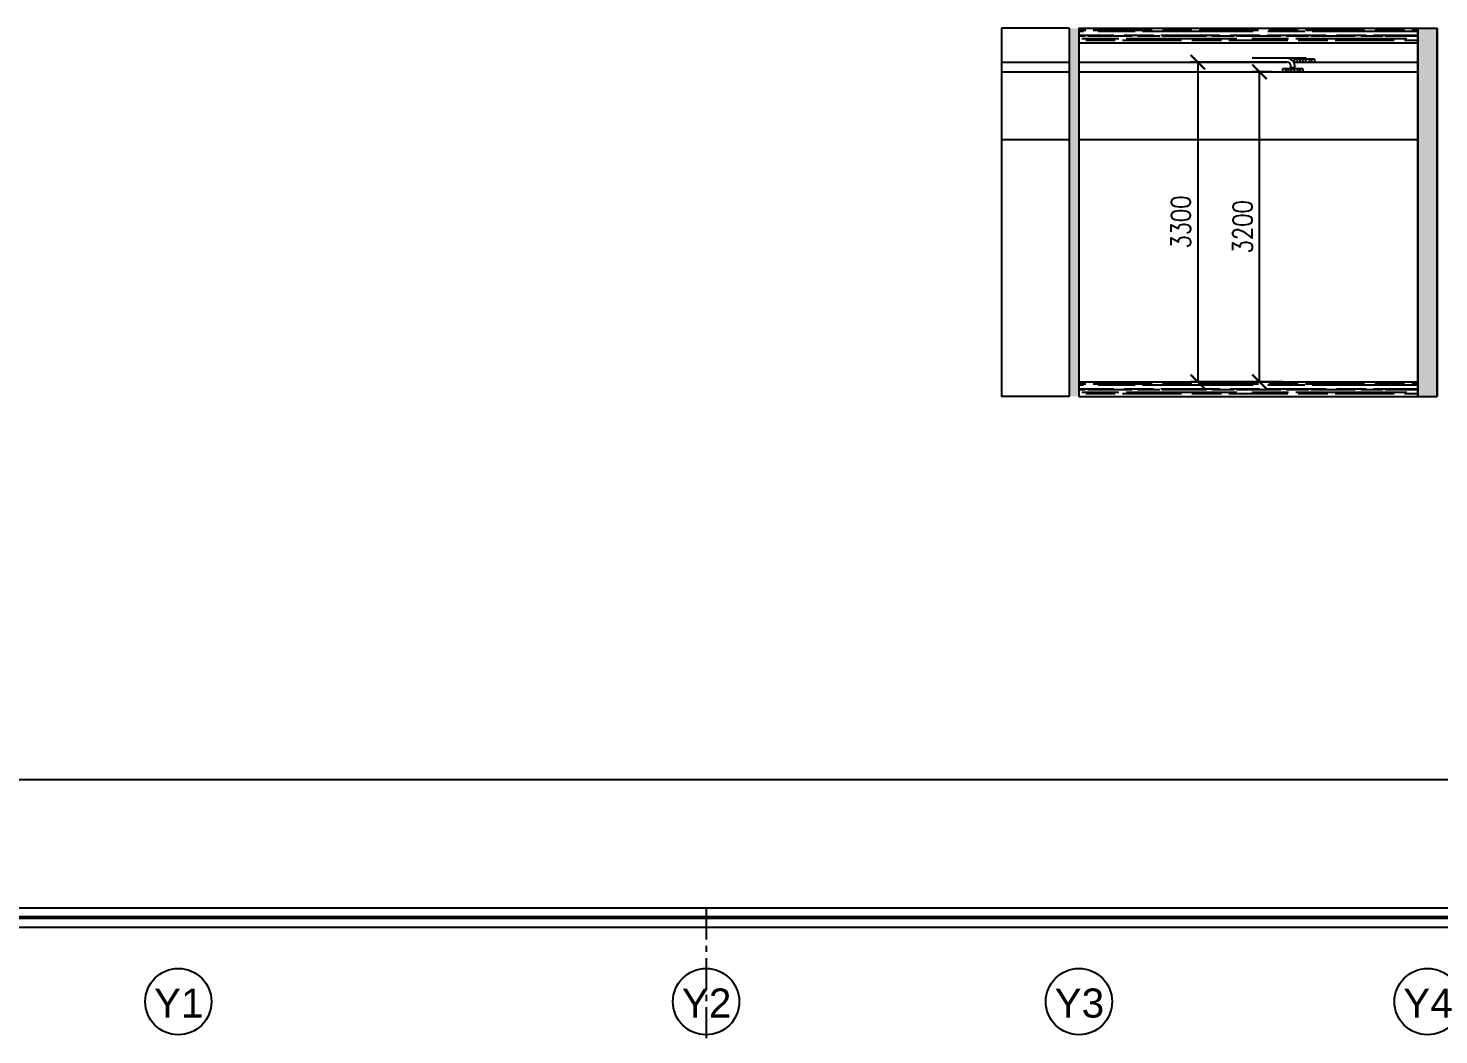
# Model space of a CAD drawing. Header units: millimetres. Extents: x -1288794 to 2153086, y -2701644 to -1335282.
# Drawn here: x 1609548 to 1624114, y -1466443 to -1456053 of the extents above; entities that cross this region are included whole.
import ezdxf
from ezdxf.enums import TextEntityAlignment as Align

# ---------------------------------------------------------------- set-up
doc = ezdxf.new("R2010")
doc.units = ezdxf.units.MM
doc.header["$LTSCALE"] = 100
doc.header["$PDMODE"] = 34
doc.linetypes.add('CENTER', pattern=[50.8, 31.75, -6.35, 6.35, -6.35])
for name, color, linetype in [('A-ANNO-SYMB', 33, 'Continuous'), ('A-ANNO-TEXT', 8, 'Continuous'), ('A-GRID', 253, 'CENTER'), ('A-WALL-FULL', 8, 'Continuous'), ('AC-CHR', 60, 'Continuous'), ('AC-CHS', 30, 'Continuous'), ('FALSE-CEILING-LEVEL', 5, 'Continuous'), ('LOGO LINE', 7, 'Continuous'), ('LOGO1LINE', 7, 'Continuous')]:
    doc.layers.add(name, color=color, linetype=linetype)
doc.styles.add('ROMANS', font='romans.shx', dxfattribs={"width": 0.8})
doc.styles.add('SANSSERIF', font='sas_____.pfb')
doc.dimstyles.new('100 of DIM2', dxfattribs={"dimscale": 0, "dimtxt": 200, "dimasz": 150, "dimexe": 75, "dimexo": 200, "dimgap": 75, "dimtad": 1, "dimdec": 0, "dimrnd": 5, "dimzin": 0, "dimdsep": 46, "dimtxsty": 'ROMANS', "dimblk": 'ARCHTICK', "dimcen": 100, "dimclrd": 94, "dimclre": 94, "dimclrt": 2, "dimadec": 0, "dimazin": 0, "dimtfac": 1, "dimtdec": 0, "dimtofl": 0, "dimtmove": 2, "dimatfit": 3, "dimldrblk": 'OPEN90', "dimfxl": 75, "dimtolj": 1, "dimtzin": 0, "dimarcsym": 0})

# ---------------------------------------------------------------- blocks, each defined once
blk = doc.blocks.new('_ArchTick')
at = {"color": 0, "linetype": 'ByBlock', "const_width": 0.15}
blk.add_lwpolyline([(-0.5, -0.5), (0.5, 0.5)], dxfattribs=at)
blk = doc.blocks.new('*D448')
at = {"layer": 'AC-CHS', "color": 94, "lineweight": -2, "transparency": 16777216}
for p, q in [((1622506, -1456403), (1621550, -1456403)), ((1621625, -1456403), (1621625, -1459703)), ((1622506, -1459703), (1621550, -1459703))]:
    blk.add_line(p, q, dxfattribs=at)
at = {"layer": 'Defpoints', "color": 0, "transparency": 16777216}
for p in [(1622706, -1456403), (1621625, -1459703), (1622706, -1459703)]:
    blk.add_point(p, dxfattribs=at)
at = {"layer": 'AC-CHS', "color": 94, "lineweight": -2, "transparency": 16777216, "xscale": 150, "yscale": 150, "zscale": 150}
for p, rotation in [((1621625, -1456403), 90), ((1621625, -1459703), 270)]:
    blk.add_blockref('_ArchTick', p, dxfattribs=dict(at, rotation=rotation))
at = {"layer": 'AC-CHS', "color": 2, "transparency": 16777216, "insert": (1621450, -1458053), "char_height": 200, "attachment_point": 5, "rotation": 90, "style": 'ROMANS'}
blk.add_mtext('\\A1;3300', dxfattribs=at)
blk = doc.blocks.new('*D449')
at = {"layer": 'AC-CHS', "color": 94, "lineweight": -2, "transparency": 16777216}
for p, q in [((1622386, -1456503), (1622188, -1456503)), ((1622263, -1459703), (1622263, -1456503)), ((1622302, -1459703), (1622188, -1459703))]:
    blk.add_line(p, q, dxfattribs=at)
at = {"layer": 'Defpoints', "color": 0, "transparency": 16777216}
for p in [(1622263, -1456503), (1622586, -1456503), (1622502, -1459703)]:
    blk.add_point(p, dxfattribs=at)
at = {"layer": 'AC-CHS', "color": 94, "lineweight": -2, "transparency": 16777216, "xscale": 150, "yscale": 150, "zscale": 150}
for p, rotation in [((1622263, -1456503), 90), ((1622263, -1459703), 270)]:
    blk.add_blockref('_ArchTick', p, dxfattribs=dict(at, rotation=rotation))
at = {"layer": 'AC-CHS', "color": 2, "transparency": 16777216, "insert": (1622088, -1458103), "char_height": 200, "attachment_point": 5, "rotation": 90, "style": 'ROMANS'}
blk.add_mtext('\\A1;3200', dxfattribs=at)

msp = doc.modelspace()

# ---------------------------------------------------------------- hatches: boundary and pattern name
at = {"layer": 'A-WALL-FULL', "true_color": 0xf26722}
h = msp.add_hatch(dxfattribs=at)
h.set_pattern_fill('BRSTONE', color=30, scale=2)
h.set_pattern_definition([(0, (540015.025, -106039.472), (0, 16.764), []), (90, (540060.745, -106039.472), (-25.4, 16.764), [16.764, -16.764]), (90, (540055.665, -106039.472), (-25.4, 16.764), [16.764, -16.764]), (0, (540060.745, -106036.678), (25.4, 16.764), [-45.72, 5.08]), (0, (540060.745, -106033.884), (25.4, 16.764), [-45.72, 5.08]), (0, (540060.745, -106031.09), (25.4, 16.764), [-45.72, 5.08]), (0, (540060.745, -106028.296), (25.4, 16.764), [-45.72, 5.08]), (0, (540060.745, -106025.502), (25.4, 16.764), [-45.72, 5.08])])
h.paths.add_polyline_path([(1620398.2, -1456052.5), (1620298.2, -1456052.5), (1620298.2, -1459852.5), (1620398.2, -1459852.5)])
at = {"layer": 'A-WALL-FULL', "true_color": 0xed1f24}
h = msp.add_hatch(dxfattribs=at)
h.set_pattern_fill('AR-RROOF', color=240, scale=3)
h.set_pattern_definition([(0, (545415.025, -102389.47), (167.64, 76.2), [1143, -152.4, 381, -76.2]), (0, (545516.37, -102351.37), (-76.2, 101.346), [228.6, -25.146, 457.2, -57.15]), (0, (545453.125, -102324.7), (396.24, 51.054), [609.6, -106.68, 304.8, -76.2])])
h.paths.add_polyline_path([(1620398.2, -1456052.5), (1620398.2, -1456202.5), (1623898.2, -1456202.5), (1623898.2, -1456052.5)])
at = {"layer": 'A-WALL-FULL', "true_color": 0xf26722}
h = msp.add_hatch(dxfattribs=at)
h.set_pattern_fill('BRSTONE', color=30, scale=2)
h.set_pattern_definition([(0, (543615.025, -106039.472), (0, 16.764), []), (90, (543660.745, -106039.472), (-25.4, 16.764), [16.764, -16.764]), (90, (543655.665, -106039.472), (-25.4, 16.764), [16.764, -16.764]), (0, (543660.745, -106036.678), (25.4, 16.764), [-45.72, 5.08]), (0, (543660.745, -106033.884), (25.4, 16.764), [-45.72, 5.08]), (0, (543660.745, -106031.09), (25.4, 16.764), [-45.72, 5.08]), (0, (543660.745, -106028.296), (25.4, 16.764), [-45.72, 5.08]), (0, (543660.745, -106025.502), (25.4, 16.764), [-45.72, 5.08])])
h.paths.add_polyline_path([(1624098.2, -1456052.5), (1623898.2, -1456052.5), (1623898.2, -1459852.5), (1624098.2, -1459852.5)])
at = {"layer": 'A-WALL-FULL', "true_color": 0xed1f24}
h = msp.add_hatch(dxfattribs=at)
h.set_pattern_fill('AR-RROOF', color=240, scale=3)
h.set_pattern_definition([(0, (545415.025, -106039.47), (167.64, 76.2), [1143, -152.4, 381, -76.2]), (0, (545516.37, -106001.37), (-76.2, 101.346), [228.6, -25.146, 457.2, -57.15]), (0, (545453.125, -105974.7), (396.24, 51.054), [609.6, -106.68, 304.8, -76.2])])
h.paths.add_polyline_path([(1623898.2, -1459852.5), (1623898.2, -1459702.5), (1620398.2, -1459702.5), (1620398.2, -1459852.5)])

# ---------------------------------------------------------------- linework, layer by layer
at = {"layer": 'A-ANNO-SYMB', "ltscale": 3}
for centre in [(1611098.2, -1466100.5), (1616548.2, -1466100.5), (1620398.2, -1466100.5), (1623998.2, -1466100.5)]:
    msp.add_circle(centre, 342.2, dxfattribs=at)
at = {"layer": 'A-GRID', "ltscale": 0.1}
msp.add_line((1616548.2, -1465142.6), (1616548.2, -1513277), dxfattribs=at)
at = {"layer": 'A-WALL-FULL'}
for p, q in [((1620298.2, -1456052.5), (1620298.2, -1459852.5)), ((1620398.2, -1456052.5), (1620398.2, -1459852.5)), ((1620398.2, -1456052.5), (1623898.2, -1456052.5)), ((1623898.2, -1456052.5), (1623898.2, -1459852.5)), ((1623898.2, -1456052.5), (1624098.2, -1456052.5)), ((1623898.2, -1459852.5), (1623898.2, -1456052.5)), ((1624098.2, -1456052.5), (1624098.2, -1459852.5)), ((1624098.2, -1459852.5), (1624098.2, -1456052.5)), ((1620398.2, -1456202.5), (1623898.2, -1456202.5)), ((1620398.2, -1459702.5), (1623898.2, -1459702.5)), ((1620398.2, -1459852.5), (1623898.2, -1459852.5)), ((1623898.2, -1459852.5), (1624098.2, -1459852.5))]:
    msp.add_line(p, q, dxfattribs=at)
at = {"layer": 'AC-CHR'}
for p, q in [((1622745.8, -1456362.5), (1622545.8, -1456362.5)), ((1622615.1, -1456402.5), (1622830.8, -1456402.5)), ((1622830.8, -1456370.5), (1622620.8, -1456370.5)), ((1622620.8, -1456370.5), (1622620.8, -1456402.5)), ((1622652.8, -1456370.5), (1622652.8, -1456402.5)), ((1622677.8, -1456370.5), (1622677.8, -1456402.5)), ((1622705.8, -1456370.5), (1622705.8, -1456362.5)), ((1622745.8, -1456370.5), (1622745.8, -1456362.5)), ((1622773.8, -1456370.5), (1622773.8, -1456402.5)), ((1622798.8, -1456370.5), (1622798.8, -1456402.5)), ((1622830.8, -1456370.5), (1622830.8, -1456402.5))]:
    msp.add_line(p, q, dxfattribs=at)
msp.add_circle((1622725.8, -1456386.5), 16, dxfattribs=at)
at = {"layer": 'AC-CHS'}
for p, q in [((1619598.2, -1456052.5), (1619598.2, -1459852.5)), ((1620298.2, -1456052.5), (1619598.2, -1456052.5)), ((1622545.8, -1456362.5), (1622185.8, -1456362.5)), ((1622545.8, -1456402.5), (1622185.8, -1456402.5)), ((1622710.8, -1456470.5), (1622500.8, -1456470.5)), ((1622500.8, -1456470.5), (1622500.8, -1456502.5)), ((1622710.8, -1456502.5), (1622500.8, -1456502.5)), ((1622532.8, -1456470.5), (1622532.8, -1456502.5)), ((1622557.8, -1456470.5), (1622557.8, -1456502.5)), ((1622585.8, -1456462.5), (1622585.8, -1456442.5)), ((1622585.8, -1456462.5), (1622585.8, -1456470.5)), ((1622625.8, -1456462.5), (1622585.8, -1456462.5)), ((1622625.8, -1456462.5), (1622625.8, -1456442.5)), ((1622625.8, -1456462.5), (1622625.8, -1456470.5)), ((1622653.8, -1456470.5), (1622653.8, -1456502.5)), ((1622678.8, -1456470.5), (1622678.8, -1456502.5)), ((1622710.8, -1456470.5), (1622710.8, -1456502.5)), ((1620298.2, -1459852.5), (1619598.2, -1459852.5))]:
    msp.add_line(p, q, dxfattribs=at)
msp.add_circle((1622605.8, -1456486.5), 16, dxfattribs=at)
for radius in [80, 40]:
    msp.add_arc((1622545.8, -1456442.5, 0), radius, 0, 90, dxfattribs=at)
at = {"layer": 'FALSE-CEILING-LEVEL'}
for p, q in [((1619598.2, -1456402.5), (1620298.2, -1456402.5)), ((1620398.2, -1456402.5), (1622545.8, -1456402.5)), ((1622615.1, -1456402.5), (1623898.2, -1456402.5)), ((1619598.2, -1456502.5), (1620298.2, -1456502.5)), ((1620398.2, -1456502.5), (1623898.2, -1456502.5)), ((1619598.2, -1457202.5), (1620298.2, -1457202.5)), ((1620398.2, -1457202.5), (1623898.2, -1457202.5))]:
    msp.add_line(p, q, dxfattribs=at)
at = {"layer": 'LOGO LINE'}
msp.add_lwpolyline([(1665234.4, -1519493.9), (1586476.3, -1519493.9), (1586476.3, -1463806.4), (1665234.4, -1463806.4)], close=True, dxfattribs=at)
at = {"layer": 'LOGO1LINE'}
for points in [[(1663908.5, -1518168), (1587802.2, -1518168), (1587802.2, -1465132.3), (1663908.5, -1465132.3)], [(1653599.8, -1517969.1), (1588001.1, -1517969.1), (1588001.1, -1465331.1), (1653599.8, -1465331.1)]]:
    msp.add_lwpolyline(points, close=True, dxfattribs=at)
at = {"layer": 'LOGO1LINE', "const_width": 39.8}
msp.add_lwpolyline([(1663809, -1518068.5), (1587901.6, -1518068.5), (1587901.6, -1465231.7), (1663809, -1465231.7)], close=True, dxfattribs=at)

# ---------------------------------------------------------------- texts
at = {"layer": 'A-ANNO-TEXT', "style": 'SANSSERIF'}
for s, p in [('Y1', (1611102.8, -1466265)), ('Y2', (1616552.8, -1466265)), ('Y3', (1620402.8, -1466265)), ('Y4', (1624002.8, -1466265))]:
    msp.add_text(s, height=300, dxfattribs=at).set_placement(p, align=Align.CENTER)

# ---------------------------------------------------------------- dimensions: what is measured, and where the dimension line sits
at = {"layer": 'AC-CHS'}
for base, p1, p2, picture, middle in [((1621625.3, -1459702.5), (1622705.8, -1456402.5), (1622705.8, -1459702.5), '*D448', (1621450.3, -1458052.5)), ((1622262.9, -1456502.5), (1622502.1, -1459702.5), (1622585.8, -1456502.5), '*D449', (1622087.9, -1458102.5))]:
    dim = msp.add_linear_dim(base=base, p1=p1, p2=p2, angle=90, dimstyle='100 of DIM2', override={"dimscale": 1, "dimfxl": 0.2}, dxfattribs=at)
    dim.commit()
    dim.dimension.update_dxf_attribs({"geometry": picture, "text_midpoint": middle})

doc.saveas('drawing.dxf')
